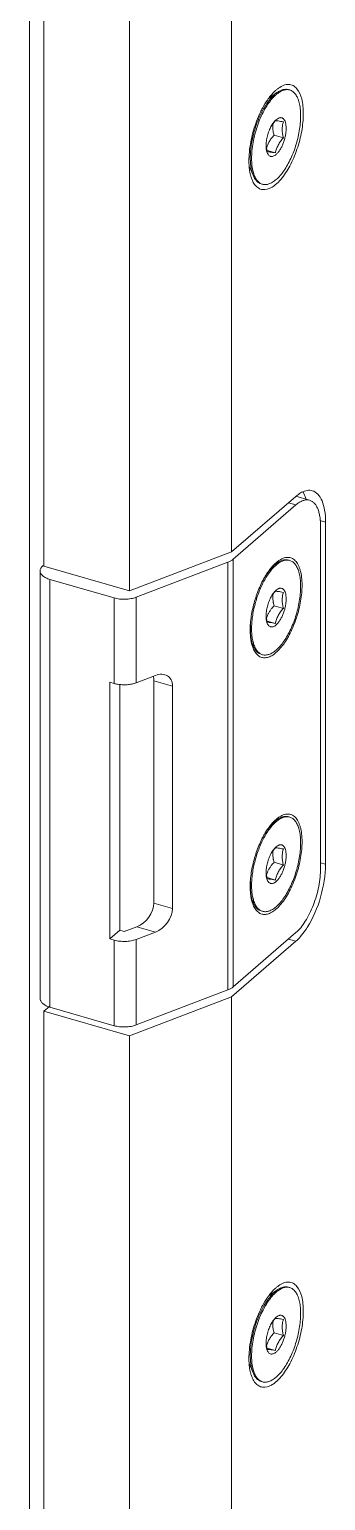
# Model space of a CAD drawing. Header units: millimetres. Extents: x 0 to 3564, y 0 to 2520.
# Drawn here: x 1806.1 to 1836, y 1731.1 to 1880 of the extents above; entities that cross this region are included whole.
import ezdxf

# ---------------------------------------------------------------- set-up
doc = ezdxf.new("R2010")
doc.units = ezdxf.units.MM
doc.layers.get('0').update_dxf_attribs({"lineweight": 13})

msp = doc.modelspace()

# ---------------------------------------------------------------- linework, layer by layer
for p, q in [((1826.51, 2016.76), (1826.51, 1827.1)), ((1807.52, 1825.65), (1807.52, 2015.31)), ((1806.05, 1600.01), (1806.05, 2012.25)), ((1816.18, 1823.15), (1816.18, 2012.81)), ((1832.39, 1873.87), (1832.26, 1873.91)), ((1830.31, 1873.05), (1831.09, 1873.61)), ((1830.88, 1873.44), (1831.09, 1873.61)), ((1831.01, 1870.86), (1830.92, 1870.77)), ((1831.74, 1869.02), (1830.8, 1869.29)), ((1830.93, 1867.5), (1830.09, 1867.74)), ((1828.33, 1866.1), (1828.68, 1865.24)), ((1829.63, 1864.33), (1829.5, 1864.37)), ((1833.01, 1832.73), (1826.51, 1827.1)), ((1832.26, 1832.08), (1833.01, 1831.86)), ((1833.01, 1832.74), (1834.4, 1832.34)), ((1833.01, 1831.86), (1826.66, 1826.36)), ((1835.47, 1830.29), (1836.01, 1830.13)), ((1835.51, 1795.06), (1835.51, 1829.7)), ((1836.01, 1830.13), (1836.01, 1795.49)), ((1826.51, 1827.1), (1816.18, 1823.15)), ((1826.14, 1826.07), (1816.84, 1822.52)), ((1826.14, 1782.77), (1826.14, 1826.07)), ((1826.66, 1826.36), (1826.66, 1783.06)), ((1830.7, 1825.69), (1831.09, 1825.98)), ((1830.88, 1825.81), (1831.09, 1825.98)), ((1832.39, 1826.24), (1832.26, 1826.28)), ((1807.13, 1825.19), (1807.13, 1781.89)), ((1807.4, 1825.69), (1807.45, 1825.73)), ((1816.18, 1823.15), (1807.52, 1825.65)), ((1814.63, 1822.45), (1808.13, 1824.32)), ((1808.13, 1824.32), (1808.13, 1781.02)), ((1831.01, 1823.23), (1830.92, 1823.14)), ((1814.63, 1813.79), (1814.63, 1822.45)), ((1816.84, 1822.52), (1816.84, 1813.86)), ((1831.74, 1821.38), (1830.8, 1821.66)), ((1830.93, 1819.87), (1830.09, 1820.11)), ((1828.49, 1818.06), (1828.68, 1817.61)), ((1829.63, 1816.7), (1829.5, 1816.74)), ((1816.84, 1813.86), (1818.8, 1814.6)), ((1820.52, 1813.53), (1818.64, 1814.07)), ((1818.64, 1814.07), (1818.64, 1791.55)), ((1814.63, 1813.79), (1814.2, 1813.91)), ((1814.2, 1787.93), (1814.2, 1813.91)), ((1815.2, 1788.8), (1815.2, 1813.68)), ((1820.52, 1813.53), (1820.52, 1791.01)), ((1830.7, 1799.71), (1831.09, 1800)), ((1830.88, 1799.83), (1831.09, 1800)), ((1832.39, 1800.26), (1832.26, 1800.3)), ((1831.01, 1797.25), (1830.92, 1797.16)), ((1831.74, 1795.4), (1830.8, 1795.68)), ((1836.01, 1795.49), (1835.51, 1795.63)), ((1830.93, 1793.89), (1830.09, 1794.13)), ((1828.49, 1792.08), (1828.68, 1791.63)), ((1818.64, 1791.55), (1820.52, 1791.01)), ((1829.63, 1790.72), (1829.5, 1790.76)), ((1815.2, 1788.8), (1814.2, 1787.93)), ((1815.2, 1788.8), (1815.63, 1788.67)), ((1815.63, 1788.67), (1816.92, 1789.16)), ((1818.8, 1788.62), (1816.92, 1789.16)), ((1814.2, 1787.93), (1814.63, 1787.81)), ((1814.63, 1779.14), (1814.63, 1787.81)), ((1818.8, 1788.62), (1816.84, 1787.88)), ((1816.84, 1787.88), (1816.84, 1779.22)), ((1833.01, 1787.7), (1826.51, 1782.07)), ((1826.66, 1783.06), (1833.01, 1788.56)), ((1832.26, 1787.91), (1833.01, 1787.7)), ((1816.18, 1778.12), (1826.51, 1782.07)), ((1816.84, 1779.22), (1826.14, 1782.77)), ((1826.51, 1782.07), (1826.51, 1592.41)), ((1808.07, 1781.1), (1807.52, 1780.62)), ((1807.52, 1780.62), (1816.18, 1778.12)), ((1807.52, 1590.96), (1807.52, 1780.62)), ((1808.13, 1781.02), (1814.63, 1779.14)), ((1816.18, 1588.46), (1816.18, 1778.12)), ((1830.31, 1751.81), (1831.09, 1752.37)), ((1830.88, 1752.2), (1831.09, 1752.37)), ((1832.39, 1752.63), (1832.26, 1752.67)), ((1831.01, 1749.62), (1830.92, 1749.53)), ((1831.74, 1747.77), (1830.8, 1748.05)), ((1830.93, 1746.26), (1830.09, 1746.5)), ((1828.33, 1744.86), (1828.68, 1744)), ((1829.63, 1743.09), (1829.5, 1743.13))]:
    msp.add_line(p, q)
for centre, radius, start, end in [((1832.13, 1872.97), 0.941, 73.9237, 82.0258), ((1835.11, 1869.48), 6.02, 139.5653, 143.0443), ((1838.65, 1867.21), 10.23, 151.8389, 154.3988), ((1833.27, 1868.72), 3.14, 147.8011, 149.3992), ((1833.26, 1868.44), 3.27, 143.6375, 145.2029), ((1833.05, 1870.14), 2.37, 171.7871, 180.0186), ((1833.2, 1868.22), 3.2, 177.996, 179.9756), ((1832.69, 1868.47), 2.7, 182.7691, 185.1945), ((1832.78, 1868.48), 2.79, 185.1885, 185.7299), ((1829.89, 1865.23), 0.938, 245.8876, 253.8828), ((1831.84, 1831.96), 2.23, 30.0571, 33.289), ((1832.13, 1825.34), 0.941, 73.9237, 82.0258), ((1837.08, 1820.17), 8.45, 149.3592, 151.6927), ((1833.27, 1821.08), 3.14, 147.8011, 149.3992), ((1833.26, 1820.81), 3.27, 143.6375, 145.2029), ((1833.05, 1822.51), 2.37, 171.7871, 180.0186), ((1833.2, 1820.59), 3.2, 177.996, 179.9756), ((1832.69, 1820.84), 2.7, 182.7691, 185.1945), ((1832.78, 1820.84), 2.79, 185.1885, 185.7299), ((1829.89, 1817.6), 0.938, 245.8876, 253.8828), ((1832.13, 1799.36), 0.941, 73.9237, 82.0258), ((1837.08, 1794.19), 8.45, 149.3592, 151.6927), ((1833.26, 1794.83), 3.27, 143.6375, 145.2029), ((1833.27, 1795.1), 3.14, 147.8011, 149.3992), ((1833.05, 1796.53), 2.37, 171.7871, 180.0186), ((1833.2, 1794.61), 3.2, 177.996, 179.9756), ((1832.69, 1794.86), 2.7, 182.7691, 185.1945), ((1832.78, 1794.86), 2.79, 185.1885, 185.7299), ((1829.89, 1791.62), 0.938, 245.8876, 253.8828), ((1808.91, 1783.69), 2.78, 251.4551, 253.9208), ((1835.11, 1748.23), 6.02, 139.5658, 143.0445), ((1832.13, 1751.73), 0.941, 73.9237, 82.0258), ((1838.65, 1745.97), 10.23, 151.8384, 154.3989), ((1833.26, 1747.2), 3.27, 143.6375, 145.2029), ((1833.27, 1747.47), 3.14, 147.8011, 149.3992), ((1833.05, 1748.89), 2.37, 171.7871, 180.0186), ((1833.2, 1746.98), 3.2, 177.996, 179.9756), ((1832.69, 1747.22), 2.7, 182.7691, 185.1945), ((1832.78, 1747.23), 2.79, 185.1885, 185.7299), ((1829.89, 1743.99), 0.938, 245.8876, 253.8828)]:
    msp.add_arc(centre, radius, start, end)
for centre, start_param, end_param in [((1816.92, 1813.41), -0.699188, -0.421694), ((1818.8, 1812.87), -0.699188, 0.871609), ((1816.92, 1790.9), -2.269984, -0.699188), ((1818.8, 1790.35), -2.269984, -0.699188)]:
    msp.add_ellipse(centre, major_axis=(1.32, 1.62), ratio=0.684791, start_param=start_param, end_param=end_param)
for points, knots in [([(1830.94, 1873.81), (1830.91, 1873.78), (1830.76, 1873.64), (1830.63, 1873.49), (1830.53, 1873.38)], [0, 0, 0, 0, 0.239055, 1, 1, 1, 1]), ([(1831.25, 1874.05), (1831.22, 1874.04), (1831.12, 1873.96), (1831.02, 1873.87), (1830.94, 1873.81)], [0, 0, 0, 0, 0.241014, 1, 1, 1, 1]), ([(1832.26, 1873.9), (1832.21, 1873.91), (1832.11, 1873.91), (1831.91, 1873.9), (1831.64, 1873.82), (1831.32, 1873.65), (1831.11, 1873.49), (1831.01, 1873.4)], [0, 0, 0, 0, 0.104308, 0.212167, 0.444008, 0.705097, 1, 1, 1, 1]), ([(1831.01, 1864.8), (1831.15, 1864.92), (1831.43, 1865.21), (1831.81, 1865.7), (1832.17, 1866.29), (1832.5, 1866.94), (1832.8, 1867.64), (1833.05, 1868.38), (1833.25, 1869.14), (1833.39, 1869.9), (1833.48, 1870.64), (1833.5, 1871.34), (1833.46, 1871.98), (1833.36, 1872.56), (1833.21, 1873.05), (1833.02, 1873.38), (1832.84, 1873.6), (1832.7, 1873.72), (1832.55, 1873.81), (1832.44, 1873.86), (1832.39, 1873.87)], [0, 0, 0, 0, 0.055389, 0.117513, 0.185555, 0.258364, 0.334558, 0.412611, 0.49092, 0.567871, 0.641906, 0.711591, 0.77569, 0.833268, 0.883821, 0.927483, 0.94707, 0.965448, 0.982953, 1, 1, 1, 1]), ([(1831.09, 1873.61), (1831.19, 1873.68), (1831.39, 1873.8), (1831.69, 1873.92), (1831.94, 1873.95), (1832.12, 1873.94), (1832.21, 1873.92), (1832.26, 1873.91)], [0, 0, 0, 0, 0.289769, 0.547626, 0.780536, 0.891178, 1, 1, 1, 1]), ([(1833.12, 1873.99), (1833.01, 1874.12), (1832.76, 1874.34), (1832.26, 1874.47), (1831.74, 1874.36), (1831.41, 1874.17), (1831.25, 1874.05)], [0, 0, 0, 0, 0.240821, 0.465598, 0.70995, 1, 1, 1, 1]), ([(1833.76, 1871.48), (1833.76, 1871.98), (1833.69, 1872.86), (1833.36, 1873.7), (1833.12, 1873.99)], [0, 0, 0, 0, 0.570472, 1, 1, 1, 1]), ([(1828.68, 1865.24), (1828.63, 1865.37), (1828.54, 1865.65), (1828.45, 1866.1), (1828.4, 1866.6), (1828.39, 1867.14), (1828.42, 1867.71), (1828.52, 1868.52), (1828.73, 1869.54), (1829.06, 1870.53), (1829.39, 1871.29), (1829.65, 1871.82), (1829.94, 1872.31), (1830.24, 1872.75), (1830.55, 1873.12), (1830.77, 1873.34), (1830.88, 1873.44)], [0, 0, 0, 0, 0.046608, 0.098408, 0.155146, 0.216344, 0.281359, 0.349421, 0.491148, 0.634169, 0.703814, 0.770984, 0.834847, 0.894668, 0.949863, 1, 1, 1, 1]), ([(1830.3, 1873.09), (1830.24, 1873.01), (1830, 1872.68), (1829.78, 1872.32), (1829.63, 1872.04)], [0, 0, 0, 0, 0.237332, 1, 1, 1, 1]), ([(1830.62, 1873.01), (1830.49, 1872.86), (1830.22, 1872.52), (1829.99, 1872.15), (1829.88, 1871.96)], [0, 0, 0, 0, 0.477448, 1, 1, 1, 1]), ([(1831.01, 1873.4), (1830.98, 1873.37), (1830.84, 1873.25), (1830.71, 1873.12), (1830.62, 1873.01)], [0, 0, 0, 0, 0.238228, 1, 1, 1, 1]), ([(1829.43, 1871.63), (1829.14, 1871.04), (1828.68, 1869.8), (1828.41, 1868.51), (1828.33, 1867.85)], [0, 0, 0, 0, 0.499482, 1, 1, 1, 1]), ([(1829.88, 1871.96), (1829.75, 1871.72), (1829.49, 1871.23), (1829.17, 1870.44), (1828.91, 1869.61), (1828.71, 1868.77), (1828.57, 1867.94), (1828.52, 1867.14), (1828.53, 1866.41), (1828.6, 1865.94), (1828.65, 1865.73)], [0, 0, 0, 0, 0.125844, 0.257998, 0.393206, 0.528055, 0.659153, 0.783295, 0.897654, 1, 1, 1, 1]), ([(1830.92, 1870.77), (1830.86, 1870.72), (1830.76, 1870.59), (1830.66, 1870.46), (1830.62, 1870.39)], [0, 0, 0, 0, 0.475902, 1, 1, 1, 1]), ([(1830.93, 1870.75), (1830.9, 1870.72), (1830.8, 1870.6), (1830.7, 1870.48), (1830.62, 1870.38)], [0, 0, 0, 0, 0.251913, 1, 1, 1, 1]), ([(1831.74, 1870.64), (1831.65, 1870.66), (1831.47, 1870.69), (1831.24, 1870.73), (1831.06, 1870.75), (1830.97, 1870.75), (1830.93, 1870.75)], [0, 0, 0, 0, 0.362375, 0.657213, 0.867114, 1, 1, 1, 1]), ([(1832.02, 1869.98), (1832.02, 1870.09), (1832.01, 1870.29), (1831.96, 1870.57), (1831.88, 1870.77), (1831.8, 1870.9), (1831.73, 1870.97), (1831.66, 1871.02), (1831.57, 1871.06), (1831.49, 1871.07), (1831.39, 1871.07), (1831.3, 1871.04), (1831.16, 1870.98), (1831.07, 1870.91), (1831.01, 1870.86)], [0, 0, 0, 0, 0.176286, 0.330449, 0.460858, 0.517768, 0.569981, 0.618683, 0.665488, 0.712273, 0.760915, 0.81303, 0.86984, 1, 1, 1, 1]), ([(1831.49, 1864.82), (1831.84, 1865.23), (1832.46, 1866.22), (1833.17, 1867.87), (1833.63, 1869.66), (1833.76, 1870.89), (1833.76, 1871.48)], [0, 0, 0, 0, 0.225894, 0.484324, 0.751005, 1, 1, 1, 1]), ([(1830.57, 1870.31), (1830.49, 1870.17), (1830.33, 1869.86), (1830.16, 1869.36), (1830.04, 1868.85), (1830, 1868.5), (1830, 1868.33)], [0, 0, 0, 0, 0.242183, 0.499273, 0.75672, 1, 1, 1, 1]), ([(1830.8, 1869.29), (1830.71, 1869.19), (1830.54, 1868.99), (1830.32, 1868.68), (1830.15, 1868.34), (1830.07, 1868.1), (1830.04, 1867.99)], [0, 0, 0, 0, 0.259382, 0.513344, 0.760181, 1, 1, 1, 1]), ([(1830.67, 1870.14), (1830.67, 1870), (1830.7, 1869.71), (1830.76, 1869.43), (1830.8, 1869.29)], [0, 0, 0, 0, 0.490548, 1, 1, 1, 1]), ([(1831.01, 1867.34), (1831.08, 1867.41), (1831.22, 1867.56), (1831.41, 1867.82), (1831.58, 1868.13), (1831.73, 1868.48), (1831.86, 1868.85), (1831.95, 1869.24), (1832.01, 1869.61), (1832.02, 1869.86), (1832.02, 1869.98)], [0, 0, 0, 0, 0.09859, 0.211371, 0.335842, 0.468575, 0.605586, 0.742619, 0.875421, 1, 1, 1, 1]), ([(1831.74, 1870.64), (1831.7, 1870.52), (1831.64, 1870.26), (1831.62, 1870), (1831.62, 1869.86)], [0, 0, 0, 0, 0.489925, 1, 1, 1, 1]), ([(1831.62, 1869.86), (1831.62, 1869.72), (1831.64, 1869.44), (1831.71, 1869.16), (1831.74, 1869.02)], [0, 0, 0, 0, 0.49054, 1, 1, 1, 1]), ([(1828.33, 1867.85), (1828.32, 1867.76), (1828.28, 1867.38), (1828.26, 1867), (1828.26, 1866.72)], [0, 0, 0, 0, 0.258732, 1, 1, 1, 1]), ([(1829.99, 1868.22), (1829.99, 1868.11), (1830.01, 1867.9), (1830.05, 1867.68), (1830.08, 1867.59)], [0, 0, 0, 0, 0.535787, 1, 1, 1, 1]), ([(1830.12, 1867.61), (1830.11, 1867.66), (1830.06, 1867.85), (1830.02, 1868.05), (1830.01, 1868.2)], [0, 0, 0, 0, 0.254105, 1, 1, 1, 1]), ([(1830.93, 1867.5), (1830.96, 1867.64), (1831.01, 1867.84), (1831.12, 1868.1), (1831.24, 1868.36), (1831.45, 1868.68), (1831.64, 1868.9), (1831.74, 1869.02)], [0, 0, 0, 0, 0.238591, 0.360572, 0.484671, 0.738997, 1, 1, 1, 1]), ([(1828.26, 1866.72), (1828.26, 1866.66), (1828.26, 1866.44), (1828.27, 1866.22), (1828.29, 1866.06)], [0, 0, 0, 0, 0.257141, 1, 1, 1, 1]), ([(1830.08, 1867.59), (1830.1, 1867.53), (1830.14, 1867.43), (1830.23, 1867.3), (1830.33, 1867.2), (1830.45, 1867.14), (1830.59, 1867.13), (1830.73, 1867.16), (1830.87, 1867.24), (1830.96, 1867.3), (1831.01, 1867.34)], [0, 0, 0, 0, 0.147639, 0.276665, 0.390709, 0.496421, 0.602751, 0.718439, 0.849813, 1, 1, 1, 1]), ([(1830.12, 1867.61), (1830.16, 1867.61), (1830.25, 1867.61), (1830.42, 1867.59), (1830.66, 1867.55), (1830.83, 1867.52), (1830.93, 1867.5)], [0, 0, 0, 0, 0.132885, 0.342787, 0.637625, 1, 1, 1, 1]), ([(1828.29, 1866.06), (1828.29, 1865.98), (1828.32, 1865.71), (1828.37, 1865.43), (1828.42, 1865.24)], [0, 0, 0, 0, 0.26367, 1, 1, 1, 1]), ([(1828.42, 1865.24), (1828.43, 1865.2), (1828.48, 1865.04), (1828.53, 1864.89), (1828.57, 1864.78)], [0, 0, 0, 0, 0.261093, 1, 1, 1, 1]), ([(1828.57, 1864.78), (1828.59, 1864.73), (1828.68, 1864.53), (1828.8, 1864.34), (1828.9, 1864.22)], [0, 0, 0, 0, 0.269659, 1, 1, 1, 1]), ([(1828.65, 1865.73), (1828.68, 1865.57), (1828.77, 1865.26), (1828.94, 1864.92), (1829.09, 1864.7), (1829.22, 1864.56), (1829.36, 1864.45), (1829.46, 1864.4), (1829.51, 1864.38)], [0, 0, 0, 0, 0.30197, 0.565289, 0.683769, 0.794655, 0.899427, 1, 1, 1, 1]), ([(1829.5, 1864.37), (1829.46, 1864.38), (1829.37, 1864.41), (1829.21, 1864.5), (1829.02, 1864.67), (1828.82, 1864.93), (1828.72, 1865.13), (1828.68, 1865.24)], [0, 0, 0, 0, 0.108826, 0.219475, 0.452397, 0.710291, 1, 1, 1, 1]), ([(1829.63, 1864.33), (1829.68, 1864.32), (1829.79, 1864.3), (1830.01, 1864.29), (1830.24, 1864.34), (1830.47, 1864.43), (1830.72, 1864.57), (1830.89, 1864.7), (1831.01, 1864.8)], [0, 0, 0, 0, 0.104628, 0.211655, 0.440749, 0.566666, 0.701517, 1, 1, 1, 1]), ([(1831.2, 1864.52), (1831.23, 1864.54), (1831.33, 1864.64), (1831.42, 1864.75), (1831.49, 1864.82)], [0, 0, 0, 0, 0.242706, 1, 1, 1, 1]), ([(1828.9, 1864.22), (1829, 1864.1), (1829.22, 1863.9), (1829.79, 1863.7), (1830.26, 1863.85), (1830.53, 1864)], [0, 0, 0, 0, 0.250999, 0.483729, 1, 1, 1, 1]), ([(1830.53, 1864), (1830.59, 1864.03), (1830.83, 1864.18), (1831.05, 1864.37), (1831.2, 1864.52)], [0, 0, 0, 0, 0.229894, 1, 1, 1, 1]), ([(1833.01, 1832.73), (1833.06, 1832.77), (1833.24, 1832.92), (1833.44, 1833.06), (1833.59, 1833.14)], [0, 0, 0, 0, 0.266894, 1, 1, 1, 1]), ([(1834.4, 1832.34), (1834.29, 1832.37), (1834.07, 1832.39), (1833.71, 1832.31), (1833.35, 1832.13), (1833.12, 1831.96), (1833.01, 1831.86)], [0, 0, 0, 0, 0.21117, 0.440496, 0.701238, 1, 1, 1, 1]), ([(1833.59, 1833.14), (1833.77, 1833.23), (1834.12, 1833.36), (1834.51, 1833.35), (1834.67, 1833.3)], [0, 0, 0, 0, 0.533612, 1, 1, 1, 1]), ([(1834.05, 1832.42), (1834.03, 1832.48), (1833.96, 1832.71), (1833.86, 1832.93), (1833.77, 1833.08)], [0, 0, 0, 0, 0.267116, 1, 1, 1, 1]), ([(1835.51, 1829.7), (1835.51, 1829.87), (1835.5, 1830.2), (1835.44, 1830.67), (1835.35, 1831.1), (1835.23, 1831.48), (1835.07, 1831.79), (1834.88, 1832.05), (1834.65, 1832.23), (1834.48, 1832.31), (1834.4, 1832.34)], [0, 0, 0, 0, 0.169205, 0.326241, 0.469747, 0.59925, 0.715006, 0.8183, 0.911865, 1, 1, 1, 1]), ([(1834.67, 1833.3), (1834.88, 1833.24), (1835.31, 1832.95), (1835.72, 1832.23), (1835.96, 1831.26), (1836.01, 1830.53), (1836.01, 1830.13)], [0, 0, 0, 0, 0.180689, 0.399543, 0.672973, 1, 1, 1, 1]), ([(1826.66, 1826.36), (1826.59, 1826.3), (1826.42, 1826.19), (1826.24, 1826.11), (1826.14, 1826.07)], [0, 0, 0, 0, 0.468313, 1, 1, 1, 1]), ([(1830, 1824.8), (1830.1, 1824.95), (1830.29, 1825.23), (1830.59, 1825.61), (1830.91, 1825.94), (1831.13, 1826.12), (1831.24, 1826.2)], [0, 0, 0, 0, 0.281548, 0.543135, 0.782932, 1, 1, 1, 1]), ([(1832.26, 1826.27), (1832.21, 1826.28), (1832.11, 1826.28), (1831.91, 1826.27), (1831.64, 1826.19), (1831.32, 1826.02), (1831.11, 1825.86), (1831.01, 1825.77)], [0, 0, 0, 0, 0.104308, 0.212167, 0.444008, 0.705097, 1, 1, 1, 1]), ([(1831.01, 1817.17), (1831.15, 1817.29), (1831.43, 1817.58), (1831.81, 1818.07), (1832.17, 1818.65), (1832.5, 1819.3), (1832.8, 1820.01), (1833.05, 1820.75), (1833.25, 1821.51), (1833.39, 1822.27), (1833.48, 1823.01), (1833.5, 1823.71), (1833.46, 1824.35), (1833.36, 1824.93), (1833.21, 1825.41), (1833.02, 1825.75), (1832.84, 1825.96), (1832.7, 1826.09), (1832.55, 1826.18), (1832.44, 1826.23), (1832.39, 1826.24)], [0, 0, 0, 0, 0.055389, 0.117513, 0.185555, 0.258364, 0.334558, 0.412611, 0.49092, 0.567871, 0.641906, 0.711591, 0.77569, 0.833268, 0.883821, 0.927483, 0.94707, 0.965448, 0.982953, 1, 1, 1, 1]), ([(1831.09, 1825.98), (1831.11, 1825.99), (1831.17, 1826.03), (1831.23, 1826.07), (1831.28, 1826.1)], [0, 0, 0, 0, 0.256645, 1, 1, 1, 1]), ([(1831.24, 1826.2), (1831.31, 1826.25), (1831.47, 1826.35), (1831.71, 1826.46), (1831.94, 1826.53), (1832.17, 1826.56), (1832.38, 1826.54), (1832.59, 1826.48), (1832.78, 1826.37), (1832.95, 1826.22), (1833.11, 1826.03), (1833.25, 1825.8), (1833.36, 1825.53), (1833.5, 1825.11), (1833.61, 1824.51), (1833.63, 1824.01), (1833.63, 1823.74)], [0, 0, 0, 0, 0.063397, 0.12152, 0.175002, 0.224814, 0.272306, 0.3191, 0.366921, 0.417351, 0.471668, 0.530777, 0.595243, 0.665321, 0.822238, 1, 1, 1, 1]), ([(1831.28, 1826.1), (1831.36, 1826.15), (1831.53, 1826.23), (1831.78, 1826.3), (1832.03, 1826.32), (1832.18, 1826.3), (1832.26, 1826.28)], [0, 0, 0, 0, 0.281631, 0.537549, 0.774068, 1, 1, 1, 1]), ([(1807.13, 1825.19), (1807.13, 1825.23), (1807.15, 1825.32), (1807.2, 1825.45), (1807.29, 1825.58), (1807.36, 1825.65), (1807.4, 1825.69)], [0, 0, 0, 0, 0.225308, 0.461648, 0.7181, 1, 1, 1, 1]), ([(1808.13, 1824.32), (1807.99, 1824.36), (1807.73, 1824.46), (1807.45, 1824.63), (1807.29, 1824.8), (1807.2, 1824.92), (1807.15, 1825.05), (1807.13, 1825.14), (1807.13, 1825.19)], [0, 0, 0, 0, 0.315287, 0.584842, 0.701942, 0.808331, 0.906452, 1, 1, 1, 1]), ([(1828.38, 1819.2), (1828.38, 1819.43), (1828.4, 1819.9), (1828.52, 1820.88), (1828.8, 1822.11), (1829.22, 1823.31), (1829.65, 1824.19), (1829.88, 1824.61), (1830, 1824.8)], [0, 0, 0, 0, 0.117331, 0.241248, 0.500124, 0.758945, 0.882755, 1, 1, 1, 1]), ([(1830.24, 1824.9), (1830.13, 1824.74), (1829.92, 1824.4), (1829.62, 1823.86), (1829.36, 1823.27), (1829.12, 1822.65), (1828.92, 1822.01), (1828.76, 1821.36), (1828.63, 1820.71), (1828.55, 1820.08), (1828.52, 1819.47), (1828.53, 1818.9), (1828.59, 1818.37), (1828.69, 1817.9), (1828.83, 1817.5), (1829.01, 1817.16), (1829.2, 1816.94), (1829.37, 1816.81), (1829.46, 1816.77), (1829.51, 1816.74)], [0, 0, 0, 0, 0.06606, 0.136292, 0.209744, 0.285365, 0.362032, 0.438596, 0.513909, 0.586859, 0.656408, 0.72163, 0.781755, 0.83623, 0.884803, 0.92764, 0.965499, 0.983051, 1, 1, 1, 1]), ([(1829.82, 1824.47), (1829.84, 1824.51), (1829.93, 1824.67), (1830.03, 1824.82), (1830.11, 1824.93)], [0, 0, 0, 0, 0.256121, 1, 1, 1, 1]), ([(1830.11, 1824.93), (1830.23, 1825.1), (1830.47, 1825.41), (1830.74, 1825.69), (1830.88, 1825.81)], [0, 0, 0, 0, 0.528307, 1, 1, 1, 1]), ([(1831.01, 1825.77), (1830.87, 1825.65), (1830.6, 1825.37), (1830.36, 1825.06), (1830.24, 1824.9)], [0, 0, 0, 0, 0.471702, 1, 1, 1, 1]), ([(1833.63, 1823.74), (1833.63, 1823.48), (1833.61, 1822.94), (1833.5, 1822.12), (1833.32, 1821.29), (1833.09, 1820.45), (1832.79, 1819.65), (1832.45, 1818.89), (1832.07, 1818.21), (1831.66, 1817.61), (1831.23, 1817.12), (1830.8, 1816.74), (1830.37, 1816.48), (1830.01, 1816.39), (1829.73, 1816.39), (1829.55, 1816.42), (1829.37, 1816.49), (1829.14, 1816.64), (1828.89, 1816.92), (1828.74, 1817.2), (1828.68, 1817.35)], [0, 0, 0, 0, 0.075485, 0.155531, 0.238402, 0.322286, 0.4053, 0.485607, 0.561489, 0.631445, 0.694305, 0.749385, 0.796728, 0.837486, 0.85624, 0.874478, 0.892731, 0.911529, 0.952445, 1, 1, 1, 1]), ([(1830.92, 1823.14), (1830.86, 1823.08), (1830.76, 1822.96), (1830.66, 1822.83), (1830.62, 1822.76)], [0, 0, 0, 0, 0.475902, 1, 1, 1, 1]), ([(1830.93, 1823.12), (1830.9, 1823.09), (1830.8, 1822.97), (1830.7, 1822.85), (1830.62, 1822.75)], [0, 0, 0, 0, 0.251913, 1, 1, 1, 1]), ([(1831.74, 1823.01), (1831.65, 1823.03), (1831.47, 1823.06), (1831.24, 1823.1), (1831.06, 1823.12), (1830.97, 1823.12), (1830.93, 1823.12)], [0, 0, 0, 0, 0.362375, 0.657213, 0.867114, 1, 1, 1, 1]), ([(1832.02, 1822.35), (1832.02, 1822.46), (1832.01, 1822.66), (1831.96, 1822.94), (1831.88, 1823.14), (1831.8, 1823.26), (1831.73, 1823.34), (1831.66, 1823.39), (1831.57, 1823.42), (1831.49, 1823.44), (1831.39, 1823.43), (1831.3, 1823.41), (1831.16, 1823.35), (1831.07, 1823.28), (1831.01, 1823.23)], [0, 0, 0, 0, 0.176286, 0.330449, 0.460858, 0.517768, 0.569981, 0.618683, 0.665488, 0.712273, 0.760915, 0.81303, 0.86984, 1, 1, 1, 1]), ([(1831.74, 1823.01), (1831.7, 1822.89), (1831.64, 1822.63), (1831.62, 1822.37), (1831.62, 1822.23)], [0, 0, 0, 0, 0.489925, 1, 1, 1, 1]), ([(1816.84, 1822.52), (1816.68, 1822.45), (1816.32, 1822.36), (1815.76, 1822.3), (1815.18, 1822.32), (1814.81, 1822.39), (1814.63, 1822.45)], [0, 0, 0, 0, 0.23663, 0.49294, 0.752923, 1, 1, 1, 1]), ([(1830.57, 1822.68), (1830.49, 1822.54), (1830.33, 1822.22), (1830.16, 1821.73), (1830.04, 1821.22), (1830, 1820.87), (1830, 1820.7)], [0, 0, 0, 0, 0.242183, 0.499273, 0.75672, 1, 1, 1, 1]), ([(1830.8, 1821.66), (1830.78, 1821.64), (1830.7, 1821.55), (1830.62, 1821.46), (1830.57, 1821.39)], [0, 0, 0, 0, 0.251291, 1, 1, 1, 1]), ([(1830.67, 1822.51), (1830.67, 1822.46), (1830.68, 1822.28), (1830.7, 1822.11), (1830.72, 1821.97)], [0, 0, 0, 0, 0.244883, 1, 1, 1, 1]), ([(1830.72, 1821.97), (1830.73, 1821.95), (1830.75, 1821.84), (1830.78, 1821.74), (1830.8, 1821.66)], [0, 0, 0, 0, 0.248056, 1, 1, 1, 1]), ([(1831.01, 1819.71), (1831.08, 1819.78), (1831.22, 1819.92), (1831.41, 1820.19), (1831.58, 1820.5), (1831.73, 1820.85), (1831.86, 1821.22), (1831.95, 1821.6), (1832.01, 1821.98), (1832.02, 1822.23), (1832.02, 1822.35)], [0, 0, 0, 0, 0.09859, 0.211371, 0.335842, 0.468575, 0.605586, 0.742619, 0.875421, 1, 1, 1, 1]), ([(1831.62, 1822.23), (1831.62, 1822.09), (1831.64, 1821.81), (1831.71, 1821.53), (1831.74, 1821.38)], [0, 0, 0, 0, 0.49054, 1, 1, 1, 1]), ([(1829.99, 1820.59), (1829.99, 1820.48), (1830.01, 1820.26), (1830.05, 1820.05), (1830.08, 1819.96)], [0, 0, 0, 0, 0.535787, 1, 1, 1, 1]), ([(1830.12, 1819.98), (1830.11, 1820.03), (1830.06, 1820.22), (1830.02, 1820.42), (1830.01, 1820.57)], [0, 0, 0, 0, 0.254105, 1, 1, 1, 1]), ([(1830.57, 1821.39), (1830.5, 1821.31), (1830.39, 1821.15), (1830.24, 1820.89), (1830.12, 1820.63), (1830.06, 1820.45), (1830.04, 1820.35)], [0, 0, 0, 0, 0.258206, 0.511134, 0.758228, 1, 1, 1, 1]), ([(1830.93, 1819.87), (1830.96, 1820), (1831.01, 1820.21), (1831.12, 1820.47), (1831.24, 1820.73), (1831.45, 1821.05), (1831.64, 1821.27), (1831.74, 1821.38)], [0, 0, 0, 0, 0.238591, 0.360572, 0.484671, 0.738997, 1, 1, 1, 1]), ([(1828.68, 1817.35), (1828.63, 1817.48), (1828.54, 1817.75), (1828.45, 1818.19), (1828.4, 1818.68), (1828.38, 1819.02), (1828.38, 1819.2)], [0, 0, 0, 0, 0.216947, 0.456704, 0.718463, 1, 1, 1, 1]), ([(1828.4, 1819.19), (1828.4, 1819.24), (1828.4, 1819.42), (1828.4, 1819.61), (1828.41, 1819.75)], [0, 0, 0, 0, 0.244239, 1, 1, 1, 1]), ([(1828.68, 1817.61), (1828.63, 1817.72), (1828.56, 1817.95), (1828.47, 1818.33), (1828.42, 1818.75), (1828.4, 1819.04), (1828.4, 1819.19)], [0, 0, 0, 0, 0.218964, 0.459211, 0.720037, 1, 1, 1, 1]), ([(1830.08, 1819.96), (1830.1, 1819.9), (1830.14, 1819.8), (1830.23, 1819.66), (1830.33, 1819.57), (1830.45, 1819.51), (1830.59, 1819.5), (1830.73, 1819.53), (1830.87, 1819.6), (1830.96, 1819.67), (1831.01, 1819.71)], [0, 0, 0, 0, 0.147639, 0.276665, 0.390709, 0.496421, 0.602751, 0.718439, 0.849813, 1, 1, 1, 1]), ([(1830.12, 1819.98), (1830.16, 1819.98), (1830.25, 1819.98), (1830.42, 1819.96), (1830.66, 1819.92), (1830.83, 1819.89), (1830.93, 1819.87)], [0, 0, 0, 0, 0.132885, 0.342787, 0.637625, 1, 1, 1, 1]), ([(1828.78, 1817.39), (1828.77, 1817.41), (1828.74, 1817.48), (1828.7, 1817.55), (1828.68, 1817.61)], [0, 0, 0, 0, 0.242926, 1, 1, 1, 1]), ([(1829.5, 1816.74), (1829.43, 1816.76), (1829.29, 1816.82), (1829.09, 1816.96), (1828.92, 1817.16), (1828.82, 1817.31), (1828.78, 1817.39)], [0, 0, 0, 0, 0.226488, 0.463287, 0.719063, 1, 1, 1, 1]), ([(1829.63, 1816.7), (1829.68, 1816.69), (1829.79, 1816.66), (1830.01, 1816.66), (1830.24, 1816.71), (1830.47, 1816.8), (1830.72, 1816.94), (1830.89, 1817.07), (1831.01, 1817.17)], [0, 0, 0, 0, 0.104628, 0.211655, 0.440749, 0.566666, 0.701517, 1, 1, 1, 1]), ([(1814.63, 1813.79), (1814.67, 1813.77), (1814.86, 1813.72), (1815.05, 1813.69), (1815.19, 1813.68)], [0, 0, 0, 0, 0.241299, 1, 1, 1, 1]), ([(1815.19, 1813.68), (1815.34, 1813.66), (1815.63, 1813.64), (1816.06, 1813.67), (1816.46, 1813.73), (1816.72, 1813.81), (1816.84, 1813.86)], [0, 0, 0, 0, 0.258788, 0.517667, 0.767526, 1, 1, 1, 1]), ([(1830, 1798.82), (1830.1, 1798.97), (1830.29, 1799.25), (1830.59, 1799.63), (1830.91, 1799.96), (1831.13, 1800.14), (1831.24, 1800.22)], [0, 0, 0, 0, 0.281548, 0.543135, 0.782932, 1, 1, 1, 1]), ([(1830.11, 1798.95), (1830.23, 1799.12), (1830.47, 1799.43), (1830.74, 1799.71), (1830.88, 1799.83)], [0, 0, 0, 0, 0.528307, 1, 1, 1, 1]), ([(1831.01, 1799.79), (1830.87, 1799.67), (1830.6, 1799.39), (1830.36, 1799.08), (1830.24, 1798.92)], [0, 0, 0, 0, 0.471702, 1, 1, 1, 1]), ([(1832.26, 1800.29), (1832.21, 1800.29), (1832.11, 1800.3), (1831.91, 1800.28), (1831.64, 1800.21), (1831.32, 1800.04), (1831.11, 1799.88), (1831.01, 1799.79)], [0, 0, 0, 0, 0.104308, 0.212167, 0.444008, 0.705097, 1, 1, 1, 1]), ([(1831.01, 1791.19), (1831.15, 1791.31), (1831.43, 1791.6), (1831.81, 1792.09), (1832.17, 1792.67), (1832.5, 1793.32), (1832.8, 1794.03), (1833.05, 1794.77), (1833.25, 1795.53), (1833.39, 1796.29), (1833.48, 1797.03), (1833.5, 1797.73), (1833.46, 1798.37), (1833.36, 1798.95), (1833.21, 1799.43), (1833.02, 1799.77), (1832.84, 1799.98), (1832.7, 1800.11), (1832.55, 1800.2), (1832.44, 1800.24), (1832.39, 1800.26)], [0, 0, 0, 0, 0.055389, 0.117513, 0.185555, 0.258364, 0.334558, 0.412611, 0.49092, 0.567871, 0.641906, 0.711591, 0.77569, 0.833268, 0.883821, 0.927483, 0.94707, 0.965448, 0.982953, 1, 1, 1, 1]), ([(1831.09, 1800), (1831.11, 1800.01), (1831.17, 1800.05), (1831.23, 1800.09), (1831.28, 1800.12)], [0, 0, 0, 0, 0.256645, 1, 1, 1, 1]), ([(1831.24, 1800.22), (1831.31, 1800.27), (1831.47, 1800.37), (1831.71, 1800.48), (1831.94, 1800.55), (1832.17, 1800.58), (1832.38, 1800.56), (1832.59, 1800.5), (1832.78, 1800.39), (1832.95, 1800.24), (1833.11, 1800.05), (1833.25, 1799.82), (1833.36, 1799.55), (1833.5, 1799.13), (1833.61, 1798.53), (1833.63, 1798.03), (1833.63, 1797.76)], [0, 0, 0, 0, 0.063397, 0.12152, 0.175002, 0.224814, 0.272306, 0.3191, 0.366921, 0.417351, 0.471668, 0.530777, 0.595243, 0.665321, 0.822238, 1, 1, 1, 1]), ([(1831.28, 1800.12), (1831.36, 1800.17), (1831.53, 1800.25), (1831.78, 1800.32), (1832.03, 1800.34), (1832.18, 1800.32), (1832.26, 1800.3)], [0, 0, 0, 0, 0.281631, 0.537549, 0.774068, 1, 1, 1, 1]), ([(1828.38, 1793.22), (1828.38, 1793.45), (1828.4, 1793.92), (1828.52, 1794.9), (1828.8, 1796.13), (1829.22, 1797.33), (1829.65, 1798.21), (1829.88, 1798.63), (1830, 1798.82)], [0, 0, 0, 0, 0.117331, 0.241248, 0.500124, 0.758945, 0.882755, 1, 1, 1, 1]), ([(1830.24, 1798.92), (1830.13, 1798.76), (1829.92, 1798.42), (1829.62, 1797.88), (1829.36, 1797.29), (1829.12, 1796.67), (1828.92, 1796.03), (1828.76, 1795.38), (1828.63, 1794.73), (1828.55, 1794.1), (1828.52, 1793.49), (1828.53, 1792.92), (1828.59, 1792.39), (1828.69, 1791.92), (1828.83, 1791.52), (1829.01, 1791.18), (1829.2, 1790.96), (1829.37, 1790.83), (1829.46, 1790.78), (1829.51, 1790.76)], [0, 0, 0, 0, 0.06606, 0.136292, 0.209744, 0.285365, 0.362032, 0.438596, 0.513909, 0.586859, 0.656408, 0.72163, 0.781755, 0.83623, 0.884803, 0.92764, 0.965499, 0.983051, 1, 1, 1, 1]), ([(1833.63, 1797.76), (1833.63, 1797.5), (1833.61, 1796.96), (1833.5, 1796.14), (1833.32, 1795.31), (1833.09, 1794.47), (1832.79, 1793.67), (1832.45, 1792.91), (1832.07, 1792.23), (1831.66, 1791.63), (1831.23, 1791.13), (1830.8, 1790.76), (1830.37, 1790.5), (1830.01, 1790.4), (1829.73, 1790.41), (1829.55, 1790.44), (1829.37, 1790.51), (1829.14, 1790.66), (1828.89, 1790.94), (1828.74, 1791.22), (1828.68, 1791.37)], [0, 0, 0, 0, 0.075485, 0.155531, 0.238402, 0.322286, 0.4053, 0.485607, 0.561489, 0.631445, 0.694305, 0.749385, 0.796728, 0.837486, 0.85624, 0.874478, 0.892731, 0.911529, 0.952445, 1, 1, 1, 1]), ([(1829.82, 1798.49), (1829.84, 1798.53), (1829.93, 1798.69), (1830.03, 1798.84), (1830.11, 1798.95)], [0, 0, 0, 0, 0.256121, 1, 1, 1, 1]), ([(1830.57, 1796.7), (1830.49, 1796.56), (1830.33, 1796.24), (1830.16, 1795.75), (1830.04, 1795.24), (1830, 1794.89), (1830, 1794.72)], [0, 0, 0, 0, 0.242183, 0.499273, 0.75672, 1, 1, 1, 1]), ([(1830.92, 1797.16), (1830.86, 1797.1), (1830.76, 1796.98), (1830.66, 1796.85), (1830.62, 1796.77)], [0, 0, 0, 0, 0.475902, 1, 1, 1, 1]), ([(1830.93, 1797.14), (1830.9, 1797.11), (1830.8, 1796.99), (1830.7, 1796.86), (1830.62, 1796.77)], [0, 0, 0, 0, 0.251913, 1, 1, 1, 1]), ([(1830.67, 1796.52), (1830.67, 1796.48), (1830.68, 1796.3), (1830.7, 1796.13), (1830.72, 1795.99)], [0, 0, 0, 0, 0.244883, 1, 1, 1, 1]), ([(1831.74, 1797.03), (1831.65, 1797.05), (1831.47, 1797.08), (1831.24, 1797.12), (1831.06, 1797.14), (1830.97, 1797.14), (1830.93, 1797.14)], [0, 0, 0, 0, 0.362375, 0.657213, 0.867114, 1, 1, 1, 1]), ([(1832.02, 1796.37), (1832.02, 1796.48), (1832.01, 1796.68), (1831.96, 1796.96), (1831.88, 1797.16), (1831.8, 1797.28), (1831.73, 1797.36), (1831.66, 1797.41), (1831.57, 1797.44), (1831.49, 1797.46), (1831.39, 1797.45), (1831.3, 1797.43), (1831.16, 1797.37), (1831.07, 1797.3), (1831.01, 1797.25)], [0, 0, 0, 0, 0.176286, 0.330449, 0.460858, 0.517768, 0.569981, 0.618683, 0.665488, 0.712273, 0.760915, 0.81303, 0.86984, 1, 1, 1, 1]), ([(1831.01, 1793.73), (1831.08, 1793.79), (1831.22, 1793.94), (1831.41, 1794.21), (1831.58, 1794.52), (1831.73, 1794.87), (1831.86, 1795.24), (1831.95, 1795.62), (1832.01, 1796), (1832.02, 1796.25), (1832.02, 1796.37)], [0, 0, 0, 0, 0.09859, 0.211371, 0.335842, 0.468575, 0.605586, 0.742619, 0.875421, 1, 1, 1, 1]), ([(1831.74, 1797.03), (1831.7, 1796.9), (1831.64, 1796.65), (1831.62, 1796.39), (1831.62, 1796.25)], [0, 0, 0, 0, 0.489925, 1, 1, 1, 1]), ([(1831.62, 1796.25), (1831.62, 1796.11), (1831.64, 1795.82), (1831.71, 1795.54), (1831.74, 1795.4)], [0, 0, 0, 0, 0.49054, 1, 1, 1, 1]), ([(1830.57, 1795.41), (1830.5, 1795.33), (1830.39, 1795.17), (1830.24, 1794.91), (1830.12, 1794.65), (1830.06, 1794.46), (1830.04, 1794.37)], [0, 0, 0, 0, 0.258206, 0.511134, 0.758228, 1, 1, 1, 1]), ([(1830.8, 1795.68), (1830.78, 1795.65), (1830.7, 1795.57), (1830.62, 1795.48), (1830.57, 1795.41)], [0, 0, 0, 0, 0.251291, 1, 1, 1, 1]), ([(1830.72, 1795.99), (1830.73, 1795.97), (1830.75, 1795.86), (1830.78, 1795.76), (1830.8, 1795.68)], [0, 0, 0, 0, 0.248056, 1, 1, 1, 1]), ([(1830.93, 1793.89), (1830.96, 1794.02), (1831.01, 1794.23), (1831.12, 1794.49), (1831.24, 1794.75), (1831.45, 1795.06), (1831.64, 1795.29), (1831.74, 1795.4)], [0, 0, 0, 0, 0.238591, 0.360572, 0.484671, 0.738997, 1, 1, 1, 1]), ([(1833.01, 1788.56), (1833.19, 1788.71), (1833.53, 1789.08), (1833.99, 1789.73), (1834.42, 1790.51), (1834.79, 1791.37), (1835.1, 1792.28), (1835.33, 1793.22), (1835.47, 1794.15), (1835.51, 1794.76), (1835.51, 1795.06)], [0, 0, 0, 0, 0.09859, 0.21137, 0.335841, 0.468575, 0.605586, 0.74262, 0.875422, 1, 1, 1, 1]), ([(1836.01, 1795.49), (1836.01, 1794.37), (1835.62, 1792.13), (1834.76, 1790.03), (1834.16, 1789.09)], [0, 0, 0, 0, 0.500127, 1, 1, 1, 1]), ([(1828.68, 1791.37), (1828.63, 1791.49), (1828.54, 1791.77), (1828.45, 1792.21), (1828.4, 1792.7), (1828.38, 1793.04), (1828.38, 1793.22)], [0, 0, 0, 0, 0.216947, 0.456704, 0.718463, 1, 1, 1, 1]), ([(1828.4, 1793.21), (1828.4, 1793.26), (1828.4, 1793.44), (1828.4, 1793.63), (1828.41, 1793.77)], [0, 0, 0, 0, 0.244239, 1, 1, 1, 1]), ([(1828.68, 1791.63), (1828.63, 1791.74), (1828.56, 1791.97), (1828.47, 1792.35), (1828.42, 1792.77), (1828.4, 1793.06), (1828.4, 1793.21)], [0, 0, 0, 0, 0.218964, 0.459211, 0.720037, 1, 1, 1, 1]), ([(1829.99, 1794.61), (1829.99, 1794.5), (1830.01, 1794.28), (1830.05, 1794.07), (1830.08, 1793.98)], [0, 0, 0, 0, 0.535787, 1, 1, 1, 1]), ([(1830.12, 1794), (1830.11, 1794.05), (1830.06, 1794.24), (1830.02, 1794.44), (1830.01, 1794.59)], [0, 0, 0, 0, 0.254105, 1, 1, 1, 1]), ([(1830.08, 1793.98), (1830.1, 1793.92), (1830.14, 1793.82), (1830.23, 1793.68), (1830.33, 1793.59), (1830.45, 1793.53), (1830.59, 1793.52), (1830.73, 1793.55), (1830.87, 1793.62), (1830.96, 1793.69), (1831.01, 1793.73)], [0, 0, 0, 0, 0.147639, 0.276665, 0.390709, 0.496421, 0.602751, 0.718439, 0.849813, 1, 1, 1, 1]), ([(1830.12, 1794), (1830.16, 1794), (1830.25, 1794), (1830.42, 1793.98), (1830.66, 1793.94), (1830.83, 1793.91), (1830.93, 1793.89)], [0, 0, 0, 0, 0.132885, 0.342787, 0.637625, 1, 1, 1, 1]), ([(1828.78, 1791.41), (1828.77, 1791.43), (1828.74, 1791.5), (1828.7, 1791.57), (1828.68, 1791.63)], [0, 0, 0, 0, 0.242926, 1, 1, 1, 1]), ([(1829.5, 1790.76), (1829.43, 1790.78), (1829.29, 1790.84), (1829.09, 1790.98), (1828.92, 1791.18), (1828.82, 1791.33), (1828.78, 1791.41)], [0, 0, 0, 0, 0.226488, 0.463287, 0.719063, 1, 1, 1, 1]), ([(1829.63, 1790.72), (1829.68, 1790.7), (1829.79, 1790.68), (1830.01, 1790.68), (1830.24, 1790.73), (1830.47, 1790.82), (1830.72, 1790.96), (1830.89, 1791.09), (1831.01, 1791.19)], [0, 0, 0, 0, 0.104628, 0.211655, 0.440749, 0.566666, 0.701517, 1, 1, 1, 1]), ([(1834.16, 1789.09), (1834.1, 1789), (1833.88, 1788.66), (1833.64, 1788.35), (1833.44, 1788.13)], [0, 0, 0, 0, 0.264073, 1, 1, 1, 1]), ([(1816.84, 1787.88), (1816.68, 1787.81), (1816.32, 1787.72), (1815.76, 1787.66), (1815.18, 1787.68), (1814.81, 1787.75), (1814.63, 1787.81)], [0, 0, 0, 0, 0.236649, 0.492941, 0.752904, 1, 1, 1, 1]), ([(1833.44, 1788.13), (1833.41, 1788.09), (1833.27, 1787.94), (1833.12, 1787.79), (1833.01, 1787.7)], [0, 0, 0, 0, 0.261039, 1, 1, 1, 1]), ([(1826.14, 1782.77), (1826.24, 1782.81), (1826.42, 1782.89), (1826.59, 1783), (1826.66, 1783.06)], [0, 0, 0, 0, 0.531687, 1, 1, 1, 1]), ([(1807.13, 1781.89), (1807.13, 1781.84), (1807.15, 1781.76), (1807.19, 1781.64), (1807.27, 1781.52), (1807.41, 1781.37), (1807.66, 1781.19), (1807.89, 1781.1), (1808.02, 1781.06)], [0, 0, 0, 0, 0.095573, 0.195259, 0.30247, 0.419584, 0.687261, 1, 1, 1, 1]), ([(1814.63, 1779.14), (1814.81, 1779.09), (1815.18, 1779.02), (1815.76, 1779), (1816.32, 1779.06), (1816.68, 1779.15), (1816.84, 1779.22)], [0, 0, 0, 0, 0.247077, 0.50706, 0.76337, 1, 1, 1, 1]), ([(1833.12, 1752.74), (1833.01, 1752.87), (1832.76, 1753.09), (1832.26, 1753.22), (1831.74, 1753.11), (1831.41, 1752.93), (1831.25, 1752.81)], [0, 0, 0, 0, 0.240816, 0.465594, 0.709948, 1, 1, 1, 1]), ([(1828.68, 1744), (1828.63, 1744.13), (1828.54, 1744.4), (1828.45, 1744.85), (1828.4, 1745.35), (1828.39, 1745.89), (1828.42, 1746.47), (1828.52, 1747.27), (1828.73, 1748.29), (1829.06, 1749.29), (1829.39, 1750.05), (1829.65, 1750.58), (1829.94, 1751.07), (1830.24, 1751.5), (1830.55, 1751.88), (1830.77, 1752.1), (1830.88, 1752.2)], [0, 0, 0, 0, 0.046608, 0.098408, 0.155146, 0.216344, 0.281359, 0.349421, 0.491148, 0.634169, 0.703814, 0.770984, 0.834847, 0.894668, 0.949863, 1, 1, 1, 1]), ([(1830.3, 1751.85), (1830.24, 1751.77), (1830, 1751.43), (1829.78, 1751.07), (1829.63, 1750.79)], [0, 0, 0, 0, 0.237333, 1, 1, 1, 1]), ([(1830.62, 1751.77), (1830.49, 1751.62), (1830.22, 1751.27), (1829.99, 1750.91), (1829.88, 1750.71)], [0, 0, 0, 0, 0.477448, 1, 1, 1, 1]), ([(1830.94, 1752.56), (1830.91, 1752.53), (1830.76, 1752.4), (1830.63, 1752.25), (1830.53, 1752.14)], [0, 0, 0, 0, 0.239054, 1, 1, 1, 1]), ([(1831.01, 1752.16), (1830.98, 1752.13), (1830.84, 1752.01), (1830.71, 1751.87), (1830.62, 1751.77)], [0, 0, 0, 0, 0.238228, 1, 1, 1, 1]), ([(1831.25, 1752.81), (1831.22, 1752.79), (1831.12, 1752.71), (1831.02, 1752.63), (1830.94, 1752.56)], [0, 0, 0, 0, 0.241014, 1, 1, 1, 1]), ([(1832.26, 1752.66), (1832.21, 1752.66), (1832.11, 1752.67), (1831.91, 1752.65), (1831.64, 1752.58), (1831.32, 1752.4), (1831.11, 1752.25), (1831.01, 1752.16)], [0, 0, 0, 0, 0.104308, 0.212167, 0.444008, 0.705097, 1, 1, 1, 1]), ([(1831.01, 1743.56), (1831.15, 1743.68), (1831.43, 1743.96), (1831.81, 1744.46), (1832.17, 1745.04), (1832.5, 1745.69), (1832.8, 1746.4), (1833.05, 1747.14), (1833.25, 1747.9), (1833.39, 1748.66), (1833.48, 1749.4), (1833.5, 1750.1), (1833.46, 1750.74), (1833.36, 1751.31), (1833.21, 1751.8), (1833.02, 1752.14), (1832.84, 1752.35), (1832.7, 1752.48), (1832.55, 1752.57), (1832.44, 1752.61), (1832.39, 1752.63)], [0, 0, 0, 0, 0.055389, 0.117513, 0.185555, 0.258364, 0.334558, 0.412611, 0.49092, 0.567871, 0.641906, 0.711591, 0.77569, 0.833268, 0.883821, 0.927483, 0.94707, 0.965448, 0.982953, 1, 1, 1, 1]), ([(1831.09, 1752.37), (1831.19, 1752.44), (1831.39, 1752.56), (1831.69, 1752.67), (1831.94, 1752.71), (1832.12, 1752.7), (1832.21, 1752.68), (1832.26, 1752.67)], [0, 0, 0, 0, 0.289769, 0.547626, 0.780536, 0.891178, 1, 1, 1, 1]), ([(1833.76, 1750.24), (1833.76, 1750.74), (1833.69, 1751.61), (1833.36, 1752.46), (1833.12, 1752.74)], [0, 0, 0, 0, 0.570477, 1, 1, 1, 1]), ([(1829.43, 1750.38), (1829.14, 1749.79), (1828.68, 1748.56), (1828.41, 1747.26), (1828.33, 1746.61)], [0, 0, 0, 0, 0.499482, 1, 1, 1, 1]), ([(1829.88, 1750.71), (1829.75, 1750.48), (1829.49, 1749.98), (1829.17, 1749.2), (1828.91, 1748.37), (1828.71, 1747.53), (1828.57, 1746.7), (1828.52, 1745.9), (1828.53, 1745.16), (1828.6, 1744.7), (1828.65, 1744.48)], [0, 0, 0, 0, 0.125844, 0.257998, 0.393206, 0.528055, 0.659153, 0.783295, 0.897654, 1, 1, 1, 1]), ([(1831.49, 1743.58), (1831.84, 1743.99), (1832.46, 1744.97), (1833.17, 1746.62), (1833.63, 1748.42), (1833.76, 1749.65), (1833.76, 1750.24)], [0, 0, 0, 0, 0.225895, 0.484324, 0.751005, 1, 1, 1, 1]), ([(1830.57, 1749.07), (1830.49, 1748.92), (1830.33, 1748.61), (1830.16, 1748.12), (1830.04, 1747.6), (1830, 1747.26), (1830, 1747.09)], [0, 0, 0, 0, 0.242183, 0.499273, 0.75672, 1, 1, 1, 1]), ([(1830.92, 1749.53), (1830.86, 1749.47), (1830.76, 1749.35), (1830.66, 1749.21), (1830.62, 1749.14)], [0, 0, 0, 0, 0.475902, 1, 1, 1, 1]), ([(1830.93, 1749.5), (1830.9, 1749.48), (1830.8, 1749.36), (1830.7, 1749.23), (1830.62, 1749.14)], [0, 0, 0, 0, 0.251913, 1, 1, 1, 1]), ([(1830.67, 1748.89), (1830.67, 1748.75), (1830.7, 1748.47), (1830.76, 1748.19), (1830.8, 1748.05)], [0, 0, 0, 0, 0.490548, 1, 1, 1, 1]), ([(1831.74, 1749.4), (1831.65, 1749.41), (1831.47, 1749.45), (1831.24, 1749.48), (1831.06, 1749.5), (1830.97, 1749.51), (1830.93, 1749.5)], [0, 0, 0, 0, 0.362375, 0.657213, 0.867114, 1, 1, 1, 1]), ([(1832.02, 1748.74), (1832.02, 1748.85), (1832.01, 1749.05), (1831.96, 1749.33), (1831.88, 1749.53), (1831.8, 1749.65), (1831.73, 1749.72), (1831.66, 1749.78), (1831.57, 1749.81), (1831.49, 1749.83), (1831.39, 1749.82), (1831.3, 1749.8), (1831.16, 1749.74), (1831.07, 1749.67), (1831.01, 1749.62)], [0, 0, 0, 0, 0.176286, 0.330449, 0.460858, 0.517768, 0.569981, 0.618683, 0.665488, 0.712273, 0.760915, 0.81303, 0.86984, 1, 1, 1, 1]), ([(1831.01, 1746.1), (1831.08, 1746.16), (1831.22, 1746.31), (1831.41, 1746.58), (1831.58, 1746.89), (1831.73, 1747.24), (1831.86, 1747.61), (1831.95, 1747.99), (1832.01, 1748.37), (1832.02, 1748.62), (1832.02, 1748.74)], [0, 0, 0, 0, 0.09859, 0.211371, 0.335842, 0.468575, 0.605586, 0.742619, 0.875421, 1, 1, 1, 1]), ([(1831.74, 1749.4), (1831.7, 1749.27), (1831.64, 1749.02), (1831.62, 1748.75), (1831.62, 1748.62)], [0, 0, 0, 0, 0.489925, 1, 1, 1, 1]), ([(1831.62, 1748.62), (1831.62, 1748.48), (1831.64, 1748.19), (1831.71, 1747.91), (1831.74, 1747.77)], [0, 0, 0, 0, 0.49054, 1, 1, 1, 1]), ([(1830.8, 1748.05), (1830.71, 1747.95), (1830.54, 1747.75), (1830.32, 1747.43), (1830.15, 1747.09), (1830.07, 1746.86), (1830.04, 1746.74)], [0, 0, 0, 0, 0.259382, 0.513344, 0.760181, 1, 1, 1, 1]), ([(1830.93, 1746.26), (1830.96, 1746.39), (1831.01, 1746.6), (1831.12, 1746.86), (1831.24, 1747.12), (1831.45, 1747.43), (1831.64, 1747.66), (1831.74, 1747.77)], [0, 0, 0, 0, 0.238591, 0.360572, 0.484671, 0.738997, 1, 1, 1, 1]), ([(1828.33, 1746.61), (1828.32, 1746.51), (1828.28, 1746.14), (1828.26, 1745.76), (1828.26, 1745.48)], [0, 0, 0, 0, 0.258732, 1, 1, 1, 1]), ([(1829.99, 1746.98), (1829.99, 1746.87), (1830.01, 1746.65), (1830.05, 1746.44), (1830.08, 1746.35)], [0, 0, 0, 0, 0.535787, 1, 1, 1, 1]), ([(1830.12, 1746.37), (1830.11, 1746.41), (1830.06, 1746.61), (1830.02, 1746.81), (1830.01, 1746.95)], [0, 0, 0, 0, 0.254105, 1, 1, 1, 1]), ([(1830.08, 1746.35), (1830.1, 1746.29), (1830.14, 1746.19), (1830.23, 1746.05), (1830.33, 1745.95), (1830.45, 1745.9), (1830.59, 1745.89), (1830.73, 1745.92), (1830.87, 1745.99), (1830.96, 1746.06), (1831.01, 1746.1)], [0, 0, 0, 0, 0.147639, 0.276665, 0.390709, 0.496421, 0.602751, 0.718439, 0.849813, 1, 1, 1, 1]), ([(1830.12, 1746.37), (1830.16, 1746.37), (1830.25, 1746.37), (1830.42, 1746.35), (1830.66, 1746.31), (1830.83, 1746.28), (1830.93, 1746.26)], [0, 0, 0, 0, 0.132885, 0.342787, 0.637625, 1, 1, 1, 1]), ([(1828.26, 1745.48), (1828.26, 1745.42), (1828.26, 1745.2), (1828.27, 1744.98), (1828.29, 1744.81)], [0, 0, 0, 0, 0.257142, 1, 1, 1, 1]), ([(1828.29, 1744.81), (1828.29, 1744.74), (1828.32, 1744.46), (1828.37, 1744.19), (1828.42, 1743.99)], [0, 0, 0, 0, 0.263673, 1, 1, 1, 1]), ([(1828.65, 1744.48), (1828.68, 1744.32), (1828.77, 1744.02), (1828.94, 1743.68), (1829.09, 1743.46), (1829.22, 1743.32), (1829.36, 1743.21), (1829.46, 1743.16), (1829.51, 1743.13)], [0, 0, 0, 0, 0.30197, 0.565289, 0.683769, 0.794655, 0.899427, 1, 1, 1, 1]), ([(1828.42, 1743.99), (1828.43, 1743.95), (1828.48, 1743.8), (1828.53, 1743.65), (1828.57, 1743.54)], [0, 0, 0, 0, 0.261089, 1, 1, 1, 1]), ([(1828.57, 1743.54), (1828.59, 1743.49), (1828.68, 1743.29), (1828.8, 1743.1), (1828.9, 1742.97)], [0, 0, 0, 0, 0.269662, 1, 1, 1, 1]), ([(1829.5, 1743.13), (1829.46, 1743.14), (1829.37, 1743.17), (1829.21, 1743.26), (1829.02, 1743.42), (1828.82, 1743.68), (1828.72, 1743.89), (1828.68, 1744)], [0, 0, 0, 0, 0.108826, 0.219475, 0.452397, 0.710291, 1, 1, 1, 1]), ([(1828.9, 1742.97), (1829, 1742.86), (1829.22, 1742.66), (1829.79, 1742.46), (1830.26, 1742.6), (1830.53, 1742.75)], [0, 0, 0, 0, 0.250991, 0.48372, 1, 1, 1, 1]), ([(1829.63, 1743.09), (1829.68, 1743.07), (1829.79, 1743.05), (1830.01, 1743.05), (1830.24, 1743.1), (1830.47, 1743.19), (1830.72, 1743.33), (1830.89, 1743.46), (1831.01, 1743.56)], [0, 0, 0, 0, 0.104628, 0.211655, 0.440749, 0.566666, 0.701517, 1, 1, 1, 1]), ([(1830.53, 1742.75), (1830.59, 1742.79), (1830.83, 1742.94), (1831.05, 1743.12), (1831.2, 1743.28)], [0, 0, 0, 0, 0.229897, 1, 1, 1, 1]), ([(1831.2, 1743.28), (1831.23, 1743.3), (1831.33, 1743.4), (1831.42, 1743.5), (1831.49, 1743.58)], [0, 0, 0, 0, 0.242705, 1, 1, 1, 1])]:
    msp.add_open_spline(points, degree=3, knots=knots)

doc.saveas('drawing.dxf')
